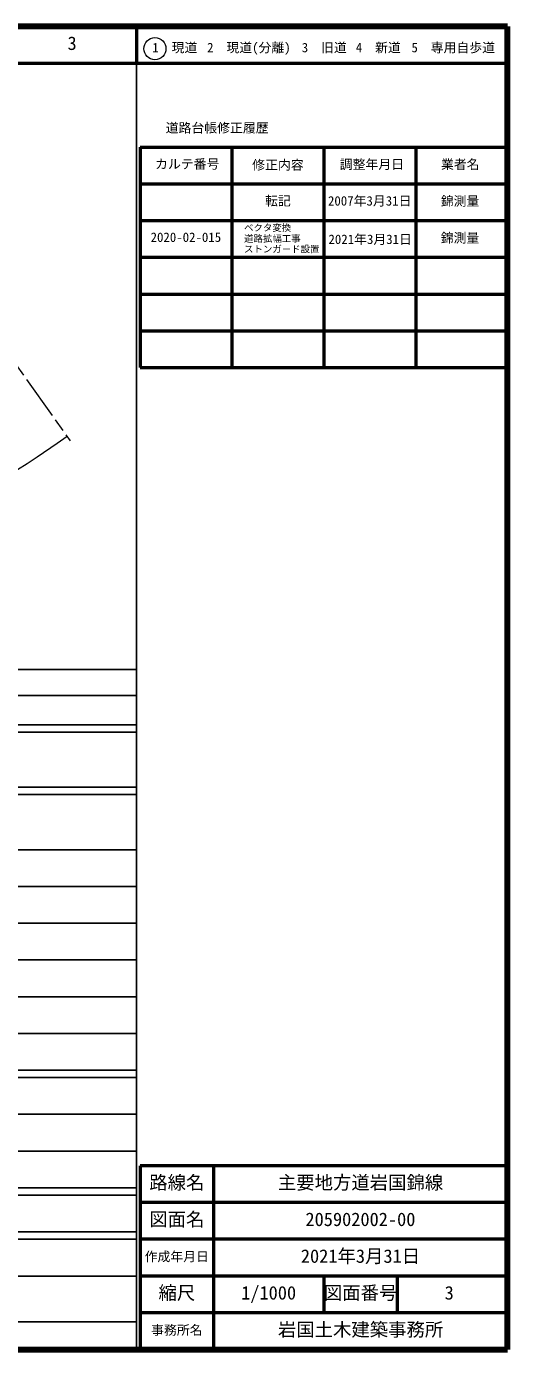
# Model space of a CAD drawing. Units: millimetres, scale not verified. Extents: x 40000 to 680000, y 20000 to 380000.
# Drawn here: x 549074 to 680000, y 20000 to 380000 of the extents above; entities that cross this region are included whole.
import ezdxf
from ezdxf.enums import TextEntityAlignment as Align

# ---------------------------------------------------------------- set-up
doc = ezdxf.new("R2010")
doc.units = ezdxf.units.MM
doc.header["$LTSCALE"] = 1000
doc.linetypes.add('CHAIN', pattern=[18.5, 12, -1.5, 3.5, -1.5])
for name, color, linetype, lineweight in [('M-BMK', 2, 'CHAIN', 13), ('M-STR-HTXT', 7, 'Continuous', 13), ('M-TTL', 2, 'Continuous', 140), ('M-TTL-BAND', 7, 'Continuous', 25), ('M-TTL-FRAM', 2, 'Continuous', 50), ('M-TTL-LINE', 7, 'Continuous', 50), ('S-TTL-TXT', 7, 'Continuous', 13)]:
    doc.layers.add(name, color=color, linetype=linetype, lineweight=lineweight)
doc.styles.add('ＭＳ ゴシック', font='')
doc.styles.get('ＭＳ ゴシック').set_extended_font_data('MS Gothic')

msp = doc.modelspace()

# ---------------------------------------------------------------- linework, layer by layer
at = {"layer": 'M-BMK'}
msp.add_line((506190, 344213), (560970, 267251), dxfattribs=at)
at = {"layer": 'M-STR-HTXT'}
for p, q in [((557414, 266489), (551995, 262763)), ((560123, 268436), (557414, 266489)), ((549286, 260985), (544036, 257768)), ((551995, 262763), (549286, 260985))]:
    msp.add_line(p, q, dxfattribs=at)
at = {"layer": 'M-TTL'}
for p, q in [((680000, 380000), (40000, 380000)), ((680000, 20000), (680000, 380000)), ((40000, 20000), (680000, 20000))]:
    msp.add_line(p, q, dxfattribs=at)
at = {"layer": 'M-TTL-BAND'}
for p, q in [((579000, 20000), (579000, 370000)), ((40000, 205000), (579000, 205000)), ((68000, 198000), (579000, 198000)), ((40000, 190000), (579000, 190000)), ((40000, 188000), (579000, 188000)), ((40000, 173000), (579000, 173000)), ((40000, 171000), (579000, 171000)), ((40000, 156000), (579000, 156000)), ((46000, 146000), (579000, 146000)), ((52000, 136000), (579000, 136000)), ((46000, 126000), (579000, 126000)), ((52000, 116000), (579000, 116000)), ((46000, 106000), (579000, 106000)), ((40000, 96000), (579000, 96000)), ((40000, 94000), (579000, 94000)), ((49000, 84000), (579000, 84000)), ((40000, 74000), (579000, 74000)), ((40000, 64000), (579000, 64000)), ((40000, 62000), (579000, 62000)), ((40000, 52000), (579000, 52000)), ((40000, 50000), (579000, 50000)), ((40000, 40000), (579000, 40000)), ((68000, 27500), (579000, 27500))]:
    msp.add_line(p, q, dxfattribs=at)
at = {"layer": 'M-TTL-FRAM'}
for p, q in [((580000, 347197), (580000, 287197)), ((580000, 347197), (680000, 347197)), ((580000, 287197), (680000, 287197)), ((680000, 70000), (580000, 70000)), ((580000, 70000), (580000, 20000))]:
    msp.add_line(p, q, dxfattribs=at)
at = {"layer": 'M-TTL-LINE'}
for p, q in [((579000, 380000), (579000, 370000)), ((40000, 370000), (680000, 370000)), ((605000, 347197), (605000, 287197)), ((630000, 347197), (630000, 287197)), ((655000, 347197), (655000, 287197)), ((580000, 337197), (680000, 337197)), ((580000, 327197), (680000, 327197)), ((580000, 317197), (680000, 317197)), ((580000, 307197), (680000, 307197)), ((580000, 297197), (680000, 297197)), ((600000, 70000), (600000, 20000)), ((680000, 60000), (580000, 60000)), ((680000, 50000), (580000, 50000)), ((680000, 40000), (580000, 40000)), ((630000, 40000), (630000, 30000)), ((650000, 40000), (650000, 30000)), ((680000, 30000), (580000, 30000))]:
    msp.add_line(p, q, dxfattribs=at)
at = {"layer": 'S-TTL-TXT'}
msp.add_circle((584031, 373958), 3000, dxfattribs=at)

# ---------------------------------------------------------------- texts
at = {"layer": 'S-TTL-TXT', "style": 'ＭＳ ゴシック'}
for s, height, p in [('3', 3666, (560247, 372500)), ('1\u3000現道', 2566, (583323, 372208)), ('2\u3000現道(分離)', 2566, (598244, 372208)), ('3\u3000旧道', 2566, (623996, 372208)), ('4\u3000新道', 2566, (638699, 372208)), ('5\u3000専用自歩道', 2566, (653853, 372208)), ('道路台帳修正履歴', 2566, (586968, 350363)), ('カルテ番号', 2566, (584089, 340527)), ('修正内容', 2566, (610509, 340273)), ('調整年月日', 2566, (634339, 340447)), ('業者名', 2566, (661884, 340447)), ('転記', 2566, (614000, 330495)), ('2007年3月31日', 2566, (631125, 330495)), ('錦測量', 2566, (661827, 330439)), ('ベクタ変換', 1833, (608287, 323777)), ('錦測量', 2566, (661815, 320428)), ('2020-02-015', 2566, (582858, 320597)), ('道路拡幅工事', 1833, (608287, 320805)), ('ストンガ－ド設置', 1833, (608287, 317962)), ('2021年3月31日', 2566, (631260, 320035)), ('路線名', 3666, (582500, 62500)), ('路線名', 3666, (582500, 62500)), ('主要地方道岩国錦線', 3666, (617500, 62500)), ('図面名', 3666, (582500, 52500)), ('図面名', 3666, (582500, 52500)), ('205902002-00', 3666, (625000, 52500)), ('作成年月日', 2566, (581250, 43250)), ('作成年月日', 2566, (581250, 43250)), ('2021年3月31日', 3666, (623750, 42500)), ('縮尺', 3666, (585000, 32500)), ('縮尺', 3666, (585000, 32500)), ('1/1000', 3666, (607500, 32500)), ('図面番号', 3666, (630000, 32500)), ('図面番号', 3666, (630000, 32500)), ('3', 3666, (662875, 32500)), ('事務所名', 2566, (583000, 23250)), ('事務所名', 2566, (583000, 23250)), ('岩国土木建築事務所', 3666, (617500, 22500))]:
    msp.add_text(s, height=height, dxfattribs=at).set_placement(p, align=Align.BOTTOM_LEFT)

doc.saveas('drawing.dxf')
